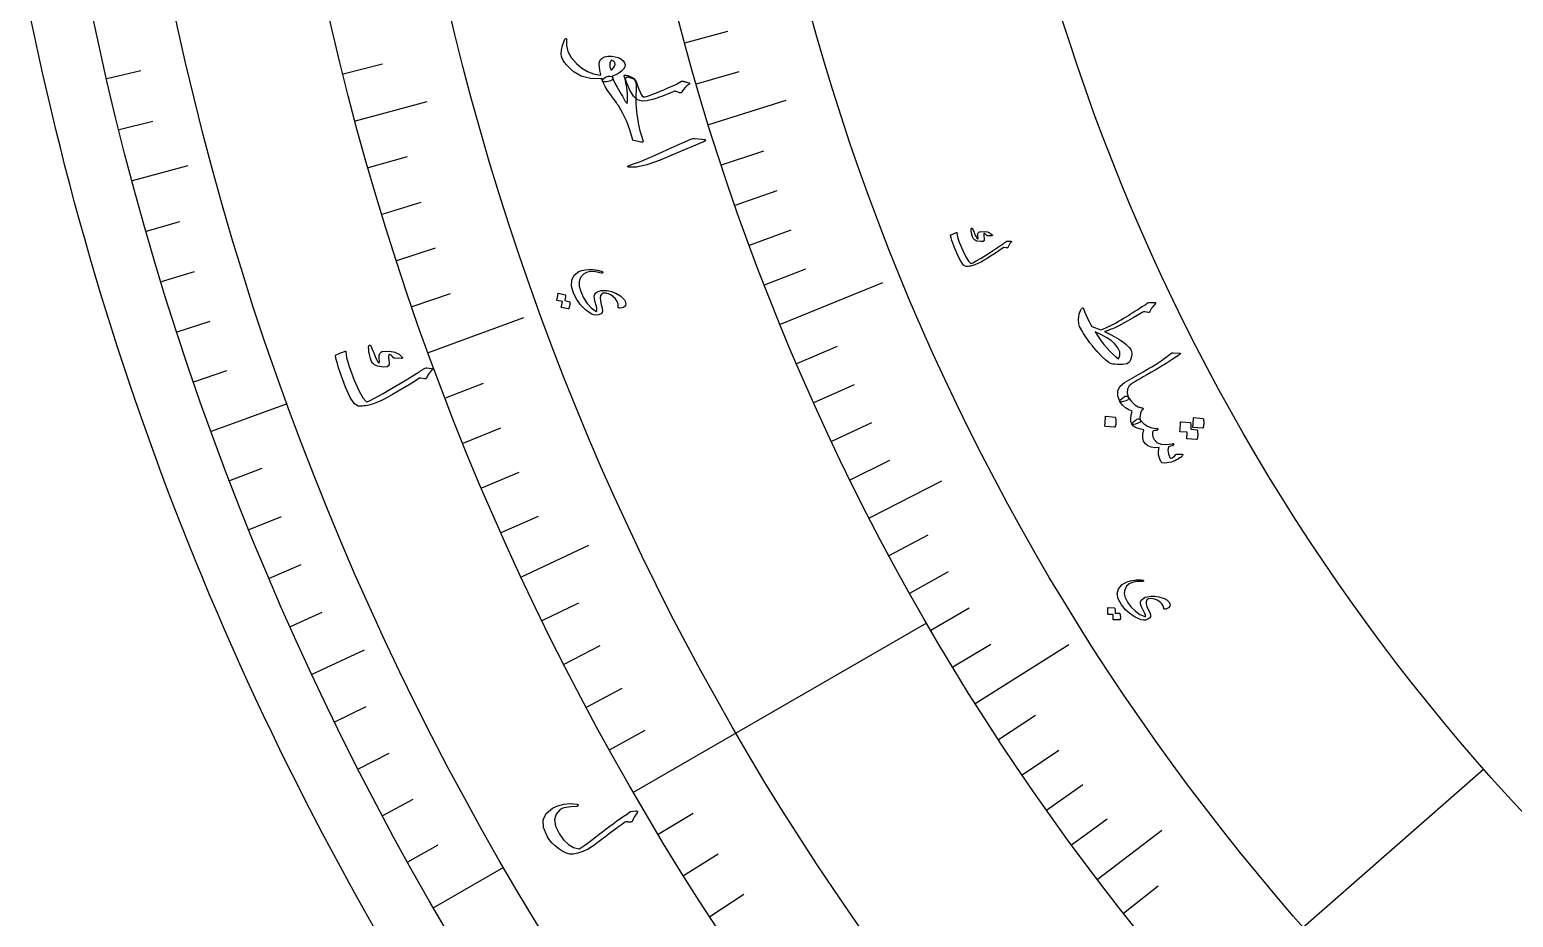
# Model space of a CAD drawing. Header units: millimetres. Extents: x -88 to 88, y -88 to 114.
# Drawn here: x -86.24 to -43.81, y -43.4 to -18.01 of the extents above; entities that cross this region are included whole.
import ezdxf

# ---------------------------------------------------------------- set-up
doc = ezdxf.new("R2010")
doc.units = ezdxf.units.MM
for name, color, linetype in [('CUT_OUTER', 1, 'Continuous'), ('ENGRAVE', 7, 'Continuous'), ('ENGRAVE_FINE', 8, 'Continuous'), ('TEXT', 5, 'Continuous')]:
    doc.layers.add(name, color=color, linetype=linetype)

msp = doc.modelspace()

# ---------------------------------------------------------------- linework, layer by layer
at = {"layer": 'CUT_OUTER'}
msp.add_lwpolyline([(-76.3001, -43.844), (-76.5677, -43.375), (-76.8324, -42.9044), (-77.0942, -42.4322), (-77.3531, -41.9583), (-77.6091, -41.4829), (-77.8621, -41.0059), (-78.1123, -40.5274), (-78.3595, -40.0474), (-78.6037, -39.5658), (-78.845, -39.0827), (-79.0834, -38.5982), (-79.3187, -38.1123), (-79.5511, -37.6248), (-79.7804, -37.136), (-80.0068, -36.6458), (-80.2301, -36.1542), (-80.4505, -35.6612), (-80.6678, -35.1669), (-80.882, -34.6713), (-81.0932, -34.1744), (-81.3014, -33.6761), (-81.5065, -33.1767), (-81.7085, -32.6759), (-81.9075, -32.1739), (-82.1034, -31.6708), (-82.2961, -31.1664), (-82.4858, -30.6608), (-82.6724, -30.1541), (-82.8559, -29.6463), (-83.0362, -29.1374), (-83.2134, -28.6273), (-83.3875, -28.1162), (-83.5585, -27.604), (-83.7263, -27.0908), (-83.8909, -26.5765), (-84.0524, -26.0613), (-84.2107, -25.5451), (-84.3659, -25.0279), (-84.5179, -24.5097), (-84.6667, -23.9907), (-84.8123, -23.4707), (-84.9547, -22.9499), (-85.0939, -22.4282), (-85.2299, -21.9056), (-85.3628, -21.3823), (-85.4923, -20.8581), (-85.6187, -20.3331), (-85.7419, -19.8074), (-85.8618, -19.2809), (-85.9785, -18.7537), (-86.0919, -18.2258), (-86.2021, -17.6972)], dxfattribs=at)
at = {"layer": 'ENGRAVE'}
for points in [[(-76.9263, -20.6123), (-74.8693, -20.0612)], [(-66.8227, -20.7154), (-64.6037, -20.0275)], [(-83.3014, -22.3206), (-81.7077, -21.8935)], [(-64.7729, -26.4362), (-61.8398, -25.2391)], [(-74.8371, -27.2385), (-72.1083, -26.2453)], [(-81.0391, -29.4958), (-78.8684, -28.7058)], [(-62.2268, -31.9723), (-60.1604, -30.9106)], [(-72.1784, -33.6573), (-70.2483, -32.7573)], [(-68.9703, -39.82), (-60.5871, -34.98)], [(-59.2, -37.2794), (-56.5193, -35.5913)], [(-78.16, -36.4466), (-76.6646, -35.7493)], [(-52.6066, -46.1189), (-44.6659, -39.1575)], [(-55.7125, -42.3146), (-53.8624, -40.9094)], [(-74.686, -43.12), (-72.6855, -41.965)]]:
    msp.add_lwpolyline(points, dxfattribs=at)
for radius in [86.24, 86.24, 83.93, 79.64, 79.64, 76.252, 69.96, 69.96, 66.264, 59.4, 59.4]:
    msp.add_circle((0, 0), radius, dxfattribs=at)
at = {"layer": 'ENGRAVE_FINE'}
for points in [[(-67.5009, -18.3855), (-66.2783, -18.0525)], [(-77.2744, -19.2667), (-76.1473, -18.9856)], [(-84.0297, -19.3998), (-83.065, -19.1771)], [(-67.172, -19.5531), (-65.9553, -19.1989)], [(-83.6783, -20.8633), (-82.7177, -20.6238)], [(-76.5549, -21.9518), (-75.4383, -21.6316)], [(-66.453, -21.8722), (-65.2494, -21.476)], [(-66.0632, -23.023), (-64.8665, -22.606)], [(-76.1601, -23.2845), (-75.0493, -22.9449)], [(-82.8992, -23.771), (-81.9476, -23.4981)], [(-65.6531, -24.1676), (-64.4639, -23.7298)], [(-75.7421, -24.6101), (-74.6374, -24.2512)], [(-82.4717, -25.2141), (-81.525, -24.9247)], [(-65.223, -25.3054), (-64.0416, -24.847)], [(-75.3011, -25.9282), (-74.2028, -25.5501)], [(-82.0191, -26.6496), (-81.0776, -26.3437)], [(-64.3029, -27.5596), (-63.1382, -27.0604)], [(-81.5415, -28.077), (-80.6055, -27.7547)], [(-74.3503, -28.5404), (-73.2659, -28.1241)], [(-63.8132, -28.6753), (-62.6574, -28.1559)], [(-63.3039, -29.7829), (-62.1572, -29.2434)], [(-73.8409, -29.8337), (-72.7639, -29.3985)], [(-62.775, -30.882), (-61.638, -30.3226)], [(-80.512, -30.9057), (-79.5877, -30.5509)], [(-73.309, -31.1178), (-72.2397, -30.664)], [(-79.9603, -32.3061), (-79.0424, -31.9352)], [(-72.7548, -32.3925), (-71.6936, -31.92)], [(-61.6593, -33.0534), (-60.5425, -32.4547)], [(-79.3843, -33.6967), (-78.473, -33.3098)], [(-61.0728, -34.1251), (-59.9665, -33.5069)], [(-78.7842, -35.077), (-77.8798, -34.6743)], [(-71.58, -34.9119), (-70.5359, -34.4027)], [(-60.4672, -35.1868), (-59.372, -34.5495)], [(-70.9598, -36.1558), (-69.9248, -35.6284)], [(-59.843, -36.2384), (-58.759, -35.582)], [(-70.3179, -37.3887), (-69.2923, -36.8434)], [(-77.512, -37.8051), (-76.6222, -37.3711)], [(-58.5387, -38.3096), (-57.4784, -37.6157)], [(-69.6547, -38.6102), (-68.6388, -38.0471)], [(-76.8404, -39.1521), (-75.9583, -38.7027)], [(-57.8591, -39.3285), (-56.8111, -38.6161)], [(-57.1614, -40.3358), (-56.126, -39.6052)], [(-76.1454, -40.4872), (-75.2713, -40.0225)], [(-68.2648, -41.0176), (-67.2691, -40.4194)], [(-56.4458, -41.3313), (-55.4233, -40.5827)], [(-75.4272, -41.81), (-74.5613, -41.33)], [(-67.5386, -42.2028), (-66.5535, -41.5872)], [(-66.7917, -43.3751), (-65.8175, -42.7424)], [(-54.9617, -43.2853), (-53.9662, -42.5012)]]:
    msp.add_lwpolyline(points, dxfattribs=at)
at = {"layer": 'TEXT'}
for points in [[(-69.9172, -19.4102), (-70.2065, -19.4072), (-70.4668, -19.3392), (-70.6979, -19.2056), (-70.8993, -19.0063), (-70.9221, -18.977), (-70.9434, -18.9476), (-70.9631, -18.9183), (-70.9813, -18.889), (-70.9977, -18.8598), (-71.012, -18.8311), (-71.0242, -18.8026), (-71.0344, -18.7745), (-71.0433, -18.7001), (-71.0317, -18.5954), (-70.9995, -18.4604), (-70.9465, -18.2955), (-70.9375, -18.277), (-70.9273, -18.2648), (-70.916, -18.259), (-70.9034, -18.2595), (-70.8924, -18.2651), (-70.8856, -18.2745), (-70.8831, -18.2876), (-70.8848, -18.3045), (-70.8935, -18.4638), (-70.8501, -18.6288), (-70.7546, -18.7991), (-70.6071, -18.9742), (-70.454, -19.108), (-70.2891, -19.2079), (-70.1128, -19.2739), (-69.9249, -19.3062), (-69.9192, -19.304), (-69.915, -19.3008), (-69.9124, -19.2968), (-69.9114, -19.2918), (-69.936, -19.1769), (-69.9493, -19.077), (-69.9514, -18.9922), (-69.9423, -18.9225), (-69.915, -18.8631), (-69.8673, -18.8177), (-69.7993, -18.7862), (-69.7109, -18.7685), (-69.6989, -18.7673), (-69.6866, -18.7664), (-69.6739, -18.7658), (-69.661, -18.7656), (-69.6475, -18.7657), (-69.6333, -18.7661), (-69.6184, -18.7666), (-69.6027, -18.7675), (-69.4992, -18.7807), (-69.4094, -18.8063), (-69.3333, -18.8443), (-69.2708, -18.8946), (-69.2284, -18.9519), (-69.2127, -19.0107), (-69.2236, -19.0712), (-69.2612, -19.1335), (-69.3204, -19.1952), (-69.3937, -19.2499), (-69.4813, -19.2977), (-69.583, -19.3385), (-69.5811, -19.3449), (-69.5791, -19.3511), (-69.5769, -19.357), (-69.5745, -19.3626), (-69.5722, -19.3682), (-69.57, -19.3741), (-69.568, -19.3802), (-69.5661, -19.3866), (-69.5646, -19.41), (-69.5739, -19.4311), (-69.5938, -19.4499), (-69.6245, -19.4664), (-69.6596, -19.4795), (-69.6962, -19.4891), (-69.7342, -19.4951), (-69.7736, -19.4975), (-69.8093, -19.4962), (-69.836, -19.491), (-69.8536, -19.482), (-69.8622, -19.4692), (-69.8796, -19.4068), (-69.8856, -19.408), (-69.8939, -19.409), (-69.9044, -19.4097), (-69.9172, -19.4102)], [(-69.596, -19.152), (-69.5458, -19.1013), (-69.514, -19.0522), (-69.5005, -19.0046), (-69.5054, -18.9586), (-69.5195, -18.9341), (-69.5369, -18.9137), (-69.5576, -18.8971), (-69.5816, -18.8846), (-69.5933, -18.8816), (-69.6045, -18.8838), (-69.6152, -18.8911), (-69.6254, -18.9035), (-69.6458, -18.9453), (-69.6527, -18.9996), (-69.646, -19.0666), (-69.6257, -19.1461), (-69.6218, -19.1539), (-69.6155, -19.1574), (-69.607, -19.1568), (-69.596, -19.152)], [(-68.8965, -19.7804), (-68.9038, -19.8666), (-68.9076, -19.9554), (-68.9079, -20.0468), (-68.9047, -20.1407), (-68.8983, -20.2368), (-68.889, -20.3348), (-68.8769, -20.4346), (-68.8619, -20.5362), (-68.8279, -20.7312), (-68.7898, -20.9016), (-68.7477, -21.0475), (-68.7019, -21.1688), (-68.6978, -21.1821), (-68.6976, -21.194), (-68.7015, -21.2044), (-68.7093, -21.2135), (-68.7197, -21.2205), (-68.7314, -21.2248), (-68.7444, -21.2263), (-68.7587, -21.2252), (-68.9597, -21.1808), (-68.9763, -21.1755), (-68.989, -21.1659), (-68.9977, -21.1519), (-69.0024, -21.1337), (-69.0768, -20.8734), (-69.1671, -20.6299), (-69.2735, -20.403), (-69.3963, -20.1924), (-69.4033, -20.1808), (-69.4164, -20.1611), (-69.4355, -20.1335), (-69.4607, -20.0979), (-69.4918, -20.0543), (-69.529, -20.0027), (-69.5722, -19.943), (-69.6213, -19.8753), (-69.7142, -19.7431), (-69.7854, -19.6307), (-69.835, -19.5383), (-69.8631, -19.4659), (-69.8615, -19.4451), (-69.8455, -19.4221), (-69.8153, -19.3969), (-69.7707, -19.3695), (-69.6944, -19.3397), (-69.6354, -19.3328), (-69.5937, -19.3488), (-69.5693, -19.3876), (-69.5449, -19.4501), (-69.5029, -19.5372), (-69.4434, -19.6488), (-69.3661, -19.7848), (-69.3267, -19.8531), (-69.2921, -19.9129), (-69.2623, -19.9642), (-69.2373, -20.0069), (-69.2173, -20.0408), (-69.2022, -20.0659), (-69.1921, -20.082), (-69.1871, -20.0892), (-69.1847, -20.0918), (-69.1826, -20.0941), (-69.1808, -20.096), (-69.1794, -20.0976), (-69.1782, -20.099), (-69.1772, -20.1005), (-69.1764, -20.102), (-69.1759, -20.1036), (-69.1681, -20.1121), (-69.1621, -20.1146), (-69.1579, -20.1109), (-69.1555, -20.1012), (-69.149, -20.0595), (-69.1445, -20.0161), (-69.142, -19.9712), (-69.1415, -19.9246), (-69.1428, -19.8764), (-69.1456, -19.8264), (-69.1499, -19.7747), (-69.1559, -19.7213), (-69.1626, -19.6691), (-69.1704, -19.6178), (-69.1791, -19.5676), (-69.1889, -19.5182), (-69.1998, -19.4703), (-69.2118, -19.4242), (-69.2251, -19.38), (-69.2396, -19.3377), (-69.2413, -19.3261), (-69.2391, -19.3174), (-69.233, -19.3116), (-69.2231, -19.3086), (-69.2039, -19.3091), (-69.1848, -19.311), (-69.1657, -19.3142), (-69.1466, -19.3188), (-69.1273, -19.3243), (-69.1074, -19.3306), (-69.0868, -19.3375), (-69.0656, -19.3451), (-69.0243, -19.3633), (-68.9908, -19.3836), (-68.9649, -19.4061), (-68.9468, -19.4307), (-68.9178, -19.4977), (-68.8998, -19.5783), (-68.8927, -19.6725), (-68.8965, -19.7804)], [(-68.6022, -19.9229), (-68.511, -19.8887), (-68.4154, -19.8517), (-68.3152, -19.8118), (-68.2106, -19.7692), (-68.1012, -19.7235), (-67.9866, -19.6744), (-67.8669, -19.622), (-67.7419, -19.5661), (-67.6199, -19.4896), (-67.6025, -19.4841), (-67.5853, -19.4813), (-67.5682, -19.4811), (-67.5513, -19.4835), (-67.5424, -19.4854), (-67.5306, -19.4883), (-67.5158, -19.4923), (-67.4981, -19.4974), (-67.4772, -19.5033), (-67.4532, -19.5098), (-67.4259, -19.5168), (-67.3953, -19.5243), (-67.3852, -19.5272), (-67.3773, -19.532), (-67.3714, -19.5386), (-67.3676, -19.5472), (-67.3671, -19.555), (-67.3702, -19.5625), (-67.3768, -19.5698), (-67.3871, -19.5769), (-67.4446, -19.6172), (-67.4976, -19.6657), (-67.5459, -19.7224), (-67.5896, -19.7873), (-67.6023, -19.8042), (-67.6172, -19.8135), (-67.6343, -19.8153), (-67.6535, -19.8095), (-67.7671, -19.7702), (-67.7802, -19.7682), (-67.7964, -19.7692), (-67.8157, -19.7733), (-67.838, -19.7805), (-68.145, -19.9087), (-68.3958, -19.9972), (-68.5906, -20.0458), (-68.7293, -20.0544), (-68.8564, -20.0112), (-68.9737, -19.9061), (-69.0808, -19.7389), (-69.1773, -19.5097), (-69.1972, -19.4201), (-69.1817, -19.3689), (-69.131, -19.356), (-69.0449, -19.3813), (-69.033, -19.3866), (-69.0214, -19.3918), (-69.01, -19.3968), (-68.9989, -19.4016), (-68.988, -19.4063), (-68.9774, -19.4109), (-68.9671, -19.4153), (-68.957, -19.4196), (-68.9368, -19.4314), (-68.9201, -19.4476), (-68.907, -19.4684), (-68.8975, -19.4937), (-68.8608, -19.6087), (-68.8239, -19.7088), (-68.7867, -19.7939), (-68.7494, -19.8641), (-68.7211, -19.9017), (-68.6872, -19.924), (-68.6476, -19.931), (-68.6022, -19.9229)], [(-67.0063, -21.1369), (-66.9372, -21.1481), (-66.9086, -21.1657), (-66.9206, -21.1896), (-66.973, -21.2198), (-67.7387, -21.543), (-68.2088, -21.7408), (-68.5923, -21.8739), (-68.8894, -21.9417), (-69.1001, -21.9438), (-69.1192, -21.938), (-69.1307, -21.9311), (-69.1345, -21.9232), (-69.1307, -21.9142), (-69.1231, -21.9055), (-69.1121, -21.8975), (-69.0977, -21.8903), (-69.0801, -21.8838), (-68.9406, -21.8397), (-68.7947, -21.7863), (-68.6424, -21.7239), (-68.4837, -21.6524), (-68.4419, -21.6346), (-68.3296, -21.5852), (-68.1465, -21.5042), (-67.8928, -21.392), (-67.3315, -21.1386), (-67.301, -21.1273), (-67.2719, -21.1199), (-67.2442, -21.1164), (-67.218, -21.1169)], [(-58.7095, -23.882), (-58.7085, -23.8856), (-58.7087, -23.8891), (-58.71, -23.8925), (-58.7124, -23.8959), (-58.715, -23.8978), (-58.718, -23.8992), (-58.7214, -23.9004), (-58.7253, -23.9011), (-58.8384, -23.9026), (-58.8502, -23.9019), (-58.8598, -23.9001), (-58.8671, -23.8971), (-58.8723, -23.893), (-58.8882, -23.8727), (-58.9047, -23.8567), (-58.9219, -23.845), (-58.9398, -23.8375), (-58.9475, -23.8377), (-58.9533, -23.844), (-58.9571, -23.8564), (-58.9589, -23.875), (-58.9584, -23.8867), (-58.9574, -23.8986), (-58.9561, -23.9107), (-58.9544, -23.9231), (-58.9523, -23.9359), (-58.9498, -23.9492), (-58.9467, -23.9629), (-58.9432, -23.9771), (-58.9438, -24.0313), (-58.9777, -24.0624), (-59.0448, -24.0704), (-59.1454, -24.055), (-59.1775, -24.0449), (-59.2042, -24.033), (-59.2254, -24.0194), (-59.2411, -24.0042), (-59.2536, -23.9855), (-59.2667, -23.958), (-59.2805, -23.9216), (-59.2948, -23.8764), (-59.3016, -23.8532), (-59.3073, -23.8308), (-59.3118, -23.8092), (-59.3151, -23.7886), (-59.3176, -23.7689), (-59.3197, -23.7504), (-59.3213, -23.7331), (-59.3224, -23.7169), (-59.321, -23.7061), (-59.3179, -23.6975), (-59.313, -23.6912), (-59.3065, -23.6871), (-59.2988, -23.6853), (-59.2922, -23.6867), (-59.2868, -23.6912), (-59.2826, -23.6988), (-59.2706, -23.7237), (-59.2575, -23.7521), (-59.2432, -23.7841), (-59.2277, -23.8196), (-59.1988, -23.8857), (-59.1737, -23.9363), (-59.1523, -23.9714), (-59.1349, -23.991), (-59.1315, -23.9931), (-59.128, -23.9936), (-59.1243, -23.9923), (-59.1205, -23.9895), (-59.1185, -23.9868), (-59.1173, -23.9828), (-59.1169, -23.9776), (-59.1173, -23.9711), (-59.1259, -23.9127), (-59.1284, -23.8879), (-59.1278, -23.8656), (-59.124, -23.8457), (-59.1171, -23.8283), (-59.1073, -23.812), (-59.0954, -23.7998), (-59.0812, -23.7919), (-59.0648, -23.788), (-58.9472, -23.7794), (-58.8488, -23.7922), (-58.7696, -23.8264), (-58.7095, -23.882)], [(-58.1778, -24.0889), (-58.1933, -24.1072), (-58.2075, -24.1255), (-58.2205, -24.1439), (-58.2323, -24.1623), (-58.2429, -24.1808), (-58.2521, -24.1995), (-58.26, -24.2186), (-58.2666, -24.2378), (-58.2713, -24.2462), (-58.2787, -24.2513), (-58.2887, -24.2534), (-58.3014, -24.2523), (-58.37, -24.2427), (-58.3773, -24.242), (-58.3833, -24.2418), (-58.388, -24.2422), (-58.3914, -24.2431), (-58.5278, -24.3347), (-58.6514, -24.4166), (-58.7623, -24.4888), (-58.8604, -24.5512), (-58.9457, -24.6036), (-59.0181, -24.6459), (-59.0777, -24.6781), (-59.1245, -24.7), (-59.2143, -24.7376), (-59.2435, -24.7479), (-59.2733, -24.7568), (-59.3038, -24.7644), (-59.3351, -24.7707), (-59.367, -24.7756), (-59.3998, -24.7789), (-59.4333, -24.7806), (-59.4676, -24.7807), (-59.5342, -24.7432), (-59.6144, -24.633), (-59.708, -24.4497), (-59.8141, -24.1932), (-59.8438, -24.1117), (-59.8691, -24.0355), (-59.89, -23.9645), (-59.9067, -23.8988), (-59.9065, -23.8922), (-59.9045, -23.8867), (-59.9008, -23.8824), (-59.8952, -23.8792), (-59.8676, -23.8663), (-59.8424, -23.8547), (-59.8196, -23.8444), (-59.7992, -23.8356), (-59.781, -23.828), (-59.7647, -23.8215), (-59.7504, -23.8163), (-59.738, -23.8122), (-59.7308, -23.8103), (-59.7261, -23.8112), (-59.7236, -23.8149), (-59.7236, -23.8215), (-59.7193, -23.8699), (-59.7066, -23.9295), (-59.6853, -24.0001), (-59.6555, -24.0818), (-59.5577, -24.3224), (-59.4692, -24.5056), (-59.3906, -24.6317), (-59.3223, -24.7007), (-59.2665, -24.6773), (-59.1698, -24.6237), (-59.032, -24.54), (-58.8532, -24.4263), (-58.6747, -24.3111), (-58.5398, -24.2235), (-58.4487, -24.1634), (-58.4014, -24.1307), (-58.3886, -24.1213), (-58.3766, -24.1125), (-58.3655, -24.1043), (-58.3552, -24.0968), (-58.3458, -24.0899), (-58.3375, -24.0836), (-58.3302, -24.0781), (-58.324, -24.0733), (-58.31, -24.0639), (-58.2956, -24.0574), (-58.2808, -24.0539), (-58.2656, -24.0534), (-58.1816, -24.0589), (-58.1757, -24.0597), (-58.1714, -24.0615), (-58.1685, -24.0641), (-58.1672, -24.0677), (-58.1679, -24.073), (-58.1698, -24.0783), (-58.1731, -24.0836), (-58.1778, -24.0889)], [(-69.4068, -25.9322), (-69.4093, -25.8579), (-69.4358, -25.7838), (-69.4864, -25.7098), (-69.561, -25.636), (-69.6216, -25.594), (-69.6864, -25.5642), (-69.7554, -25.5466), (-69.8286, -25.5412), (-69.8422, -25.543), (-69.8554, -25.5475), (-69.8682, -25.5548), (-69.8805, -25.5648), (-69.9124, -25.6135), (-69.9254, -25.6804), (-69.9195, -25.7655), (-69.8945, -25.8687), (-69.8686, -25.9702), (-69.8611, -26.0481), (-69.8718, -26.1025), (-69.901, -26.1333), (-69.975, -26.1631), (-70.0471, -26.1732), (-70.1172, -26.1634), (-70.1854, -26.1338), (-70.3466, -26.0186), (-70.484, -25.8826), (-70.5973, -25.726), (-70.6864, -25.5489), (-70.7453, -25.3417), (-70.7391, -25.1688), (-70.6681, -25.0306), (-70.5326, -24.9272), (-70.4496, -24.8946), (-70.3541, -24.8746), (-70.2461, -24.8669), (-70.1256, -24.8716), (-70.0911, -24.8758), (-70.0574, -24.8807), (-70.0247, -24.8864), (-69.9928, -24.8928), (-69.9617, -24.9001), (-69.9311, -24.9082), (-69.901, -24.9173), (-69.8715, -24.9273), (-69.8585, -24.9336), (-69.8515, -24.941), (-69.8505, -24.9493), (-69.8556, -24.9587), (-69.8636, -24.9657), (-69.8725, -24.9699), (-69.8824, -24.9713), (-69.8934, -24.9699), (-70.06, -24.9339), (-70.2009, -24.9273), (-70.3162, -24.9505), (-70.4058, -25.0036), (-70.4856, -25.1005), (-70.5252, -25.2155), (-70.5246, -25.3484), (-70.4836, -25.4991), (-70.4007, -25.6812), (-70.3009, -25.8359), (-70.1842, -25.9631), (-70.051, -26.0626), (-70.0409, -26.0678), (-70.0326, -26.0681), (-70.0262, -26.0635), (-70.0215, -26.054), (-70.0185, -26.0214), (-70.0251, -25.9692), (-70.0412, -25.8974), (-70.0667, -25.806), (-70.0889, -25.7117), (-70.0934, -25.6351), (-70.0802, -25.5764), (-70.0494, -25.5356), (-70.0065, -25.5062), (-69.958, -25.4848), (-69.9041, -25.4712), (-69.8446, -25.4656), (-69.7213, -25.4724), (-69.5999, -25.4999), (-69.4806, -25.5479), (-69.3632, -25.6164), (-69.3343, -25.6355), (-69.3083, -25.6547), (-69.2851, -25.674), (-69.2647, -25.6936), (-69.2471, -25.7131), (-69.2322, -25.7325), (-69.22, -25.7517), (-69.2104, -25.7707), (-69.1887, -25.851), (-69.2051, -25.9114), (-69.2596, -25.9518), (-69.3521, -25.9723), (-69.3793, -25.9717), (-69.3975, -25.9648), (-69.4067, -25.9517), (-69.4068, -25.9322)], [(-70.803, -25.7914), (-70.7995, -25.7931), (-70.7966, -25.7962), (-70.7944, -25.8007), (-70.7928, -25.8066), (-70.7929, -25.8298), (-70.794, -25.8527), (-70.7961, -25.8753), (-70.7992, -25.8974), (-70.8034, -25.9194), (-70.8088, -25.9413), (-70.8153, -25.9633), (-70.8229, -25.9852), (-70.826, -25.99), (-70.8299, -25.9931), (-70.8348, -25.9945), (-70.8406, -25.9941), (-71.0333, -25.9511), (-71.0363, -25.9491), (-71.0378, -25.945), (-71.0377, -25.9389), (-71.0361, -25.9308), (-71.0339, -25.9248), (-71.0315, -25.9155), (-71.0286, -25.9027), (-71.0254, -25.8866), (-71.0217, -25.8669), (-71.0175, -25.8435), (-71.0128, -25.8164), (-71.0075, -25.7855), (-71.1576, -25.75), (-71.1626, -25.7477), (-71.1652, -25.7433), (-71.1654, -25.7369), (-71.1631, -25.7283), (-71.1611, -25.721), (-71.1583, -25.7095), (-71.1546, -25.6938), (-71.1502, -25.674), (-71.145, -25.6498), (-71.1391, -25.6209), (-71.1326, -25.5874), (-71.1254, -25.5493), (-71.1235, -25.5449), (-71.1209, -25.5423), (-71.1177, -25.5416), (-71.1138, -25.5427), (-70.9268, -25.591), (-70.9233, -25.5927), (-70.9204, -25.5958), (-70.9182, -25.6003), (-70.9167, -25.6062), (-70.916, -25.6257), (-70.9163, -25.645), (-70.9178, -25.6641), (-70.9203, -25.683), (-70.9238, -25.7017), (-70.9281, -25.7201), (-70.9332, -25.7382), (-70.9392, -25.756)], [(-54.234, -25.8126), (-54.1988, -25.8111), (-54.1675, -25.81), (-54.1403, -25.8091), (-54.1171, -25.8084), (-54.0981, -25.808), (-54.0836, -25.8077), (-54.0735, -25.8076), (-54.068, -25.8075), (-54.06, -25.8092), (-54.0532, -25.8126), (-54.0476, -25.8177), (-54.0433, -25.8247), (-54.0414, -25.8312), (-54.042, -25.8378), (-54.0451, -25.8443), (-54.0506, -25.8507), (-54.0783, -25.8809), (-54.1026, -25.9078), (-54.1235, -25.9315), (-54.141, -25.952), (-54.148, -25.9623), (-54.1553, -25.9738), (-54.1629, -25.9864), (-54.1707, -26.0002), (-54.1788, -26.0152), (-54.187, -26.0318), (-54.1953, -26.0498), (-54.2037, -26.0693), (-54.2145, -26.0842), (-54.2275, -26.0937), (-54.2427, -26.0978), (-54.2601, -26.0964), (-54.3513, -26.0787), (-54.3654, -26.0772), (-54.3788, -26.0781), (-54.3914, -26.0816), (-54.4033, -26.0874), (-54.6867, -26.2551), (-54.9183, -26.3868), (-55.0983, -26.4823), (-55.2267, -26.5416), (-55.2757, -26.5617), (-55.3205, -26.5796), (-55.3612, -26.5954), (-55.3978, -26.6089), (-55.4304, -26.6204), (-55.4592, -26.6298), (-55.4843, -26.6372), (-55.5056, -26.6425), (-55.4055, -26.6933), (-55.3143, -26.741), (-55.2319, -26.7855), (-55.1583, -26.8269), (-55.0935, -26.8651), (-55.0374, -26.8997), (-54.99, -26.931), (-54.9513, -26.9587), (-54.8882, -27.011), (-54.834, -27.0621), (-54.7885, -27.1121), (-54.7518, -27.161), (-54.7368, -27.1891), (-54.7274, -27.2217), (-54.7238, -27.2588), (-54.7258, -27.3003), (-54.7395, -27.3875), (-54.76, -27.4567), (-54.7875, -27.5079), (-54.8219, -27.541), (-54.8678, -27.563), (-54.9242, -27.5782), (-54.9911, -27.5865), (-55.0685, -27.588), (-55.1466, -27.5854), (-55.2132, -27.5802), (-55.268, -27.5725), (-55.3112, -27.5623), (-55.3758, -27.5291), (-55.464, -27.4608), (-55.5757, -27.357), (-55.7107, -27.2175), (-55.7824, -27.1379), (-55.8518, -27.0551), (-55.9188, -26.9692), (-55.9834, -26.8802), (-56.0455, -26.7884), (-56.1052, -26.6944), (-56.1624, -26.5982), (-56.2172, -26.4997), (-56.2273, -26.459), (-56.2351, -26.4195), (-56.2407, -26.3813), (-56.2441, -26.3443), (-56.2453, -26.3083), (-56.2446, -26.2728), (-56.242, -26.2379), (-56.2375, -26.2035), (-56.2254, -26.1413), (-56.2095, -26.0869), (-56.19, -26.0405), (-56.1668, -26.0018), (-56.1446, -25.9763), (-56.1264, -25.965), (-56.1123, -25.9679), (-56.1023, -25.9852), (-56.0847, -26.0388), (-56.0637, -26.0957), (-56.0393, -26.1557), (-56.0115, -26.2189), (-55.9803, -26.2852), (-55.9457, -26.3547), (-55.9076, -26.4274), (-55.8661, -26.5031), (-55.6062, -26.598), (-55.5344, -26.5677), (-55.4627, -26.5356), (-55.391, -26.5016), (-55.3193, -26.4657), (-55.2474, -26.4282), (-55.1751, -26.389), (-55.1024, -26.3481), (-55.0291, -26.3056), (-54.957, -26.2628), (-54.8876, -26.2208), (-54.8208, -26.1797), (-54.7567, -26.1395), (-54.6949, -26.1005), (-54.6352, -26.0628), (-54.5774, -26.0266), (-54.5217, -25.9917), (-54.4702, -25.9593), (-54.425, -25.9306), (-54.3861, -25.9055), (-54.3535, -25.884), (-54.327, -25.8661), (-54.3066, -25.8516), (-54.2921, -25.8406), (-54.2837, -25.833), (-54.2734, -25.8259), (-54.2617, -25.8202), (-54.2486, -25.8157), (-54.234, -25.8126)], [(-55.2167, -26.9861), (-55.3102, -26.9035), (-55.4338, -26.8207), (-55.5875, -26.7375), (-55.7712, -26.6537), (-55.6895, -26.7813), (-55.607, -26.8999), (-55.5237, -27.0095), (-55.4397, -27.1101), (-55.3555, -27.2017), (-55.2715, -27.2843), (-55.1878, -27.3579), (-55.1044, -27.4226), (-55.0619, -27.3294), (-55.0665, -27.2258), (-55.1181, -27.1114), (-55.2167, -26.9861)], [(-75.5786, -27.3834), (-75.5773, -27.3892), (-75.5779, -27.3948), (-75.5801, -27.4002), (-75.5842, -27.4054), (-75.5884, -27.4082), (-75.5933, -27.4104), (-75.5989, -27.412), (-75.6051, -27.413), (-75.7859, -27.4084), (-75.8047, -27.4067), (-75.8199, -27.4032), (-75.8315, -27.398), (-75.8395, -27.3911), (-75.8636, -27.3578), (-75.889, -27.3313), (-75.9158, -27.3115), (-75.9439, -27.2984), (-75.9562, -27.2983), (-75.9658, -27.308), (-75.9727, -27.3276), (-75.9769, -27.3571), (-75.9767, -27.3757), (-75.9759, -27.3948), (-75.9746, -27.4143), (-75.9727, -27.4342), (-75.9702, -27.4547), (-75.9669, -27.476), (-75.9629, -27.4981), (-75.9582, -27.5209), (-75.9625, -27.6075), (-76.0186, -27.6551), (-76.1265, -27.6637), (-76.2862, -27.6331), (-76.337, -27.6149), (-76.3788, -27.5943), (-76.4119, -27.5713), (-76.436, -27.5459), (-76.4548, -27.5153), (-76.4741, -27.4705), (-76.4938, -27.4116), (-76.5138, -27.3385), (-76.5232, -27.3009), (-76.5308, -27.2648), (-76.5366, -27.2301), (-76.5406, -27.1969), (-76.5434, -27.1653), (-76.5455, -27.1356), (-76.5469, -27.1078), (-76.5477, -27.0819), (-76.5447, -27.0647), (-76.5391, -27.0512), (-76.531, -27.0414), (-76.5203, -27.0353), (-76.5078, -27.033), (-76.4974, -27.0356), (-76.4891, -27.0431), (-76.4828, -27.0556), (-76.4653, -27.0961), (-76.4461, -27.1423), (-76.4254, -27.1943), (-76.4029, -27.2519), (-76.3609, -27.3594), (-76.324, -27.4418), (-76.2921, -27.4991), (-76.2655, -27.5315), (-76.2602, -27.535), (-76.2546, -27.5359), (-76.2486, -27.5342), (-76.2424, -27.5299), (-76.239, -27.5257), (-76.2368, -27.5195), (-76.2358, -27.5111), (-76.236, -27.5007), (-76.2461, -27.407), (-76.2485, -27.3673), (-76.2461, -27.3316), (-76.2388, -27.3001), (-76.2267, -27.2727), (-76.21, -27.2473), (-76.1901, -27.2287), (-76.1669, -27.2168), (-76.1404, -27.2118), (-75.952, -27.2053), (-75.7955, -27.2318), (-75.6711, -27.2911), (-75.5786, -27.3834)], [(-74.7419, -27.7442), (-74.7678, -27.7724), (-74.7917, -27.8008), (-74.8136, -27.8293), (-74.8336, -27.8578), (-74.8516, -27.8867), (-74.8675, -27.9161), (-74.8813, -27.946), (-74.893, -27.9763), (-74.901, -27.9893), (-74.9132, -27.9971), (-74.9293, -27.9999), (-74.9495, -27.9974), (-75.0585, -27.9782), (-75.0701, -27.9767), (-75.0797, -27.9761), (-75.0872, -27.9764), (-75.0927, -27.9776), (-75.3163, -28.1158), (-75.5188, -28.2394), (-75.7004, -28.3483), (-75.8609, -28.4423), (-76.0003, -28.5212), (-76.1186, -28.5846), (-76.2158, -28.6325), (-76.2918, -28.6649), (-76.4376, -28.7197), (-76.4849, -28.7345), (-76.5331, -28.747), (-76.5823, -28.7575), (-76.6326, -28.7657), (-76.684, -28.7716), (-76.7366, -28.7749), (-76.7903, -28.7756), (-76.8452, -28.7738), (-76.9495, -28.7099), (-77.0713, -28.5286), (-77.21, -28.2295), (-77.364, -27.8123), (-77.4064, -27.6799), (-77.442, -27.5562), (-77.4711, -27.4413), (-77.4934, -27.335), (-77.4928, -27.3244), (-77.4893, -27.3157), (-77.483, -27.309), (-77.4739, -27.3044), (-77.429, -27.2854), (-77.3879, -27.2686), (-77.3508, -27.2537), (-77.3176, -27.2408), (-77.288, -27.2299), (-77.2615, -27.2206), (-77.2383, -27.2132), (-77.2181, -27.2075), (-77.2066, -27.2049), (-77.1991, -27.2066), (-77.1954, -27.2128), (-77.1957, -27.2232), (-77.1921, -27.301), (-77.1755, -27.3971), (-77.146, -27.5114), (-77.1035, -27.644), (-76.962, -28.035), (-76.8316, -28.3336), (-76.7134, -28.54), (-76.6081, -28.6544), (-76.5176, -28.6203), (-76.3597, -28.5403), (-76.1346, -28.4145), (-75.8419, -28.2433), (-75.5496, -28.0697), (-75.3288, -27.9378), (-75.1795, -27.8473), (-75.1018, -27.7979), (-75.0808, -27.7837), (-75.0611, -27.7704), (-75.0428, -27.758), (-75.0258, -27.7465), (-75.0104, -27.7361), (-74.9968, -27.7266), (-74.9848, -27.7183), (-74.9746, -27.711), (-74.9517, -27.6967), (-74.9283, -27.6872), (-74.9044, -27.6825), (-74.88, -27.6826), (-74.7462, -27.6961), (-74.7369, -27.6978), (-74.73, -27.7008), (-74.7256, -27.7052), (-74.7237, -27.7109), (-74.7251, -27.7193), (-74.7286, -27.7276), (-74.7342, -27.7359), (-74.7419, -27.7442)], [(-53.3598, -27.2613), (-53.3493, -27.2623), (-53.3416, -27.2643), (-53.3367, -27.2673), (-53.3346, -27.2713), (-53.3349, -27.2792), (-53.3426, -27.2901), (-53.3575, -27.3038), (-53.3797, -27.3205), (-53.567, -27.4433), (-53.7411, -27.5548), (-53.9024, -27.6548), (-54.0507, -27.7432), (-54.1785, -27.8168), (-54.293, -27.883), (-54.3942, -27.9417), (-54.482, -27.993), (-54.5565, -28.0366), (-54.6179, -28.0724), (-54.6661, -28.1005), (-54.7012, -28.1207), (-54.7968, -28.1996), (-54.8491, -28.2925), (-54.858, -28.3994), (-54.8234, -28.5202), (-54.8155, -28.5547), (-54.8239, -28.5838), (-54.8486, -28.6074), (-54.8895, -28.6256), (-54.9585, -28.6457), (-55.0101, -28.6555), (-55.0444, -28.6549), (-55.0614, -28.644), (-55.1213, -28.4791), (-55.1194, -28.334), (-55.0558, -28.209), (-54.9307, -28.1042), (-54.8656, -28.0645), (-54.8, -28.0252), (-54.734, -27.9863), (-54.6675, -27.9478), (-54.6008, -27.9096), (-54.5337, -27.8715), (-54.4665, -27.8335), (-54.3989, -27.7956), (-54.27, -27.7235), (-54.1551, -27.6561), (-54.0544, -27.5935), (-53.9677, -27.5357), (-53.8857, -27.4778), (-53.7988, -27.415), (-53.7071, -27.3474), (-53.6105, -27.2749), (-53.5926, -27.2627), (-53.575, -27.2543), (-53.5574, -27.2497), (-53.5401, -27.2489)], [(-54.4824, -29.1664), (-54.4779, -29.191), (-54.4767, -29.2101), (-54.4789, -29.2238), (-54.4844, -29.2321), (-54.4952, -29.2404), (-54.5092, -29.2488), (-54.5267, -29.2573), (-54.5474, -29.2659), (-54.6161, -29.2897), (-54.6675, -29.3022), (-54.7018, -29.3033), (-54.7189, -29.293), (-54.7471, -29.2161), (-54.7552, -29.1284), (-54.7431, -29.0301), (-54.7107, -28.9213), (-54.8112, -28.887), (-54.9032, -28.8293), (-54.9866, -28.7483), (-55.0614, -28.644), (-55.0652, -28.6306), (-55.0629, -28.6169), (-55.0544, -28.6029), (-55.0398, -28.5887), (-54.9397, -28.5097), (-54.9285, -28.501), (-54.9146, -28.495), (-54.898, -28.4919), (-54.8786, -28.4915), (-54.8622, -28.4942), (-54.8475, -28.4998), (-54.8345, -28.5085), (-54.8234, -28.5202), (-54.7337, -28.6439), (-54.6403, -28.7352), (-54.5436, -28.7941), (-54.4436, -28.8206), (-54.4305, -28.823), (-54.4194, -28.8281), (-54.4102, -28.8359), (-54.403, -28.8464), (-54.399, -28.8575), (-54.3995, -28.8673), (-54.4045, -28.8757), (-54.4141, -28.8827), (-54.4238, -28.8883), (-54.4318, -28.8938), (-54.4382, -28.8993), (-54.4429, -28.9047), (-54.4724, -28.9773), (-54.4889, -29.0452), (-54.4922, -29.1082), (-54.4824, -29.1664)], [(-55.2019, -29.0954), (-55.1968, -29.097), (-55.1924, -29.1007), (-55.1885, -29.1063), (-55.1853, -29.114), (-55.1786, -29.177), (-55.178, -29.2394), (-55.1836, -29.3012), (-55.1953, -29.3625), (-55.1984, -29.3695), (-55.2027, -29.3741), (-55.2082, -29.3764), (-55.215, -29.3764), (-55.4819, -29.3565), (-55.4892, -29.3543), (-55.4936, -29.3489), (-55.495, -29.3402), (-55.4935, -29.3282), (-55.4923, -29.3179), (-55.4907, -29.3018), (-55.4887, -29.2799), (-55.4864, -29.2523), (-55.484, -29.2186), (-55.4815, -29.1785), (-55.479, -29.1319), (-55.4765, -29.079), (-55.4754, -29.0715), (-55.4728, -29.0667), (-55.4689, -29.0647), (-55.4635, -29.0653)], [(-53.2761, -30.1524), (-53.269, -30.1558), (-53.2666, -30.1632), (-53.2688, -30.1744), (-53.2756, -30.1896), (-53.2902, -30.21), (-53.3144, -30.2329), (-53.3484, -30.2584), (-53.3921, -30.2863), (-53.4428, -30.3162), (-53.4943, -30.3418), (-53.5465, -30.363), (-53.5994, -30.3799), (-53.7079, -30.4032), (-53.7922, -30.4084), (-53.8525, -30.3955), (-53.8887, -30.3648), (-53.9351, -30.2698), (-53.9588, -30.1713), (-53.9601, -30.0693), (-53.9388, -29.964), (-54.0623, -29.9683), (-54.1697, -29.9516), (-54.261, -29.9137), (-54.3362, -29.8548), (-54.3877, -29.7779), (-54.4122, -29.685), (-54.4096, -29.5761), (-54.3797, -29.4514), (-54.5025, -29.43), (-54.6, -29.3964), (-54.6721, -29.3507), (-54.7189, -29.293), (-54.7186, -29.2762), (-54.7035, -29.2524), (-54.6735, -29.2215), (-54.6287, -29.1835), (-54.5809, -29.1528), (-54.5406, -29.1398), (-54.5077, -29.1443), (-54.4824, -29.1664), (-54.3897, -29.2734), (-54.279, -29.3509), (-54.1506, -29.399), (-54.0046, -29.4176), (-53.9966, -29.4186), (-53.9901, -29.4208), (-53.9851, -29.4242), (-53.9815, -29.4288), (-53.9788, -29.4354), (-53.9777, -29.442), (-53.9783, -29.4487), (-53.9806, -29.4555), (-53.9933, -29.4656), (-54.0203, -29.4729), (-54.0616, -29.4774), (-54.1171, -29.4789), (-54.1349, -29.5262), (-54.1349, -29.5848), (-54.1173, -29.6546), (-54.082, -29.7356), (-54.009, -29.8207), (-53.8972, -29.8683), (-53.7469, -29.8785), (-53.5581, -29.8511), (-53.5485, -29.8496), (-53.5409, -29.85), (-53.5351, -29.8523), (-53.5312, -29.8565), (-53.5278, -29.8642), (-53.5262, -29.8716), (-53.5265, -29.8787), (-53.5286, -29.8857), (-53.5333, -29.8925), (-53.5387, -29.8981), (-53.5449, -29.9024), (-53.5518, -29.9054), (-53.6756, -29.9404), (-53.6856, -29.9859), (-53.6889, -30.0357), (-53.6854, -30.09), (-53.6752, -30.1486), (-53.6596, -30.2025), (-53.6416, -30.2401), (-53.6213, -30.2614), (-53.5986, -30.2663), (-53.5731, -30.2577), (-53.5417, -30.2368), (-53.5044, -30.2035), (-53.4612, -30.158), (-53.4449, -30.1524), (-53.4086, -30.1497), (-53.3523, -30.1497), (-53.2761, -30.1524)], [(-52.8647, -29.4545), (-52.8596, -29.4559), (-52.8552, -29.4593), (-52.8513, -29.4647), (-52.848, -29.4721), (-52.8436, -29.5027), (-52.8405, -29.533), (-52.8389, -29.563), (-52.8386, -29.5928), (-52.8398, -29.6227), (-52.8426, -29.6527), (-52.847, -29.6831), (-52.8529, -29.7136), (-52.856, -29.7207), (-52.8607, -29.7256), (-52.8669, -29.7285), (-52.8748, -29.7293), (-53.1415, -29.7168), (-53.146, -29.7149), (-53.1488, -29.7099), (-53.1499, -29.7019), (-53.1493, -29.6908), (-53.1487, -29.6834), (-53.1479, -29.6718), (-53.1468, -29.6561), (-53.1455, -29.6363), (-53.1441, -29.6124), (-53.1428, -29.5846), (-53.1415, -29.5528), (-53.1403, -29.517), (-53.3363, -29.5077), (-53.3424, -29.5051), (-53.3459, -29.4995), (-53.3469, -29.4908), (-53.3454, -29.4789), (-53.3442, -29.4688), (-53.3427, -29.453), (-53.3409, -29.4316), (-53.3388, -29.4045), (-53.3366, -29.3715), (-53.3344, -29.3322), (-53.3322, -29.2866), (-53.3301, -29.2348), (-53.3284, -29.2286), (-53.3254, -29.2247), (-53.3212, -29.223), (-53.3158, -29.2236), (-53.0583, -29.2465), (-53.0533, -29.2479), (-53.0489, -29.2514), (-53.045, -29.2568), (-53.0418, -29.2642), (-53.0386, -29.2858), (-53.0361, -29.3076), (-53.0341, -29.3295), (-53.0327, -29.3515), (-53.0321, -29.3735), (-53.0326, -29.3955), (-53.0342, -29.4174), (-53.0368, -29.4394)], [(-52.6916, -29.1276), (-52.6865, -29.129), (-52.6821, -29.1324), (-52.6783, -29.1378), (-52.6751, -29.1452), (-52.6708, -29.1756), (-52.6679, -29.2058), (-52.6664, -29.2358), (-52.6663, -29.2655), (-52.6677, -29.2951), (-52.6706, -29.3251), (-52.6751, -29.3553), (-52.6812, -29.3858), (-52.6847, -29.3944), (-52.6893, -29.4003), (-52.695, -29.4035), (-52.7018, -29.4039), (-52.9681, -29.3912), (-52.9742, -29.3887), (-52.9777, -29.3831), (-52.9787, -29.3744), (-52.9771, -29.3626), (-52.9759, -29.3525), (-52.9744, -29.3368), (-52.9726, -29.3155), (-52.9705, -29.2885), (-52.9682, -29.2556), (-52.9659, -29.2165), (-52.9637, -29.1712), (-52.9615, -29.1196), (-52.9604, -29.1123), (-52.9579, -29.1076), (-52.954, -29.1054), (-52.9486, -29.1058)], [(-53.8066, -34.5596), (-53.8231, -34.494), (-53.861, -34.4333), (-53.9201, -34.3774), (-54.0006, -34.3261), (-54.0625, -34.3004), (-54.1258, -34.2864), (-54.1905, -34.284), (-54.2566, -34.2933), (-54.2684, -34.2975), (-54.2792, -34.3041), (-54.2891, -34.313), (-54.2982, -34.3243), (-54.3172, -34.3737), (-54.3159, -34.4357), (-54.2942, -34.5101), (-54.2521, -34.597), (-54.2096, -34.6822), (-54.1879, -34.75), (-54.187, -34.8004), (-54.207, -34.8334), (-54.267, -34.8741), (-54.3291, -34.897), (-54.3933, -34.9018), (-54.4596, -34.8885), (-54.6251, -34.8171), (-54.7733, -34.7227), (-54.9041, -34.6052), (-55.0173, -34.4649), (-55.1095, -34.2919), (-55.1372, -34.1371), (-55.1007, -34.0006), (-55.0001, -33.8827), (-54.9326, -33.8379), (-54.8515, -33.8017), (-54.757, -33.7742), (-54.6491, -33.7553), (-54.6176, -33.7524), (-54.5867, -33.7503), (-54.5565, -33.7491), (-54.527, -33.7487), (-54.4979, -33.7492), (-54.4691, -33.7506), (-54.4407, -33.7528), (-54.4126, -33.756), (-54.3998, -33.7592), (-54.3922, -33.7644), (-54.3897, -33.7716), (-54.3924, -33.7809), (-54.3981, -33.7887), (-54.4053, -33.7941), (-54.4139, -33.7973), (-54.4239, -33.7981), (-54.5788, -33.798), (-54.7053, -33.8193), (-54.8033, -33.862), (-54.8727, -33.9263), (-54.925, -34.0277), (-54.9382, -34.1375), (-54.9121, -34.2556), (-54.8467, -34.3817), (-54.738, -34.5277), (-54.6196, -34.646), (-54.4915, -34.7366), (-54.3539, -34.7994), (-54.3439, -34.8021), (-54.3365, -34.8008), (-54.3317, -34.7954), (-54.3294, -34.7861), (-54.333, -34.7565), (-54.3489, -34.7114), (-54.377, -34.6507), (-54.4173, -34.5744), (-54.4551, -34.4948), (-54.4738, -34.4277), (-54.4734, -34.373), (-54.4539, -34.3307), (-54.4214, -34.2964), (-54.3824, -34.268), (-54.3371, -34.2456), (-54.2854, -34.2292), (-54.1744, -34.2116), (-54.0613, -34.2127), (-53.9461, -34.2324), (-53.8286, -34.2707), (-53.7993, -34.282), (-53.7725, -34.2941), (-53.7481, -34.3068), (-53.7263, -34.3202), (-53.7069, -34.3342), (-53.6899, -34.3485), (-53.6754, -34.3632), (-53.6632, -34.3783), (-53.6285, -34.4455), (-53.6315, -34.5022), (-53.672, -34.5486), (-53.7503, -34.5846), (-53.7746, -34.5893), (-53.7921, -34.5867), (-53.8028, -34.5768), (-53.8066, -34.5596)], [(-55.0744, -34.7028), (-55.0709, -34.7037), (-55.0678, -34.7058), (-55.0649, -34.7094), (-55.0624, -34.7144), (-55.058, -34.7351), (-55.0546, -34.7556), (-55.0521, -34.7761), (-55.0506, -34.7964), (-55.0501, -34.8167), (-55.0506, -34.8372), (-55.0521, -34.858), (-55.0547, -34.879), (-55.0565, -34.8838), (-55.0594, -34.8873), (-55.0635, -34.8895), (-55.0688, -34.8903), (-55.2483, -34.889), (-55.2514, -34.8878), (-55.2535, -34.8845), (-55.2545, -34.879), (-55.2546, -34.8715), (-55.2539, -34.8658), (-55.2535, -34.857), (-55.2534, -34.8451), (-55.2537, -34.8302), (-55.2542, -34.812), (-55.255, -34.7904), (-55.256, -34.7653), (-55.2572, -34.7368), (-55.3974, -34.7341), (-55.4023, -34.733), (-55.4055, -34.7296), (-55.4069, -34.7239), (-55.4065, -34.7158), (-55.4061, -34.7089), (-55.4059, -34.6981), (-55.4056, -34.6835), (-55.4055, -34.665), (-55.4055, -34.6425), (-55.4058, -34.6157), (-55.4065, -34.5847), (-55.4074, -34.5494), (-55.4066, -34.5451), (-55.4048, -34.5423), (-55.4021, -34.5411), (-55.3984, -34.5413), (-55.2229, -34.5484), (-55.2195, -34.5493), (-55.2163, -34.5515), (-55.2135, -34.555), (-55.211, -34.56), (-55.2066, -34.5772), (-55.2032, -34.5944), (-55.2008, -34.6117), (-55.1994, -34.629), (-55.1989, -34.6462), (-55.1992, -34.6634), (-55.2003, -34.6805), (-55.2022, -34.6975)], [(-68.8961, -40.3572), (-68.8849, -40.357), (-68.8754, -40.3595), (-68.8675, -40.3647), (-68.8612, -40.3728), (-68.8576, -40.3824), (-68.8579, -40.3925), (-68.8621, -40.403), (-68.8701, -40.4141), (-68.9183, -40.476), (-68.9569, -40.5346), (-68.986, -40.5898), (-69.0055, -40.6418), (-69.0136, -40.6586), (-69.0275, -40.6701), (-69.0472, -40.6766), (-69.0728, -40.6778), (-69.0861, -40.6768), (-69.0988, -40.6759), (-69.111, -40.6752), (-69.1227, -40.6746), (-69.1336, -40.674), (-69.1437, -40.6733), (-69.1529, -40.6726), (-69.1612, -40.6718), (-69.1759, -40.671), (-69.1916, -40.6734), (-69.2081, -40.679), (-69.2255, -40.6879), (-69.271, -40.7189), (-69.3201, -40.7535), (-69.373, -40.7916), (-69.4295, -40.8333), (-69.4898, -40.8783), (-69.554, -40.9266), (-69.6221, -40.978), (-69.694, -41.0327), (-69.7651, -41.0884), (-69.8322, -41.1402), (-69.8955, -41.1881), (-69.9547, -41.2321), (-70.0102, -41.2725), (-70.0618, -41.3095), (-70.1097, -41.3431), (-70.1538, -41.3733), (-70.2878, -41.4572), (-70.4232, -41.5221), (-70.5602, -41.5679), (-70.6987, -41.5946), (-70.7895, -41.5944), (-70.8878, -41.5693), (-70.9938, -41.5193), (-71.1073, -41.4443), (-71.2169, -41.3551), (-71.3097, -41.2652), (-71.3856, -41.1746), (-71.4447, -41.0836), (-71.5474, -40.8299), (-71.5553, -40.6112), (-71.4687, -40.4278), (-71.2881, -40.2798), (-71.1319, -40.2076), (-70.9636, -40.164), (-70.7833, -40.1489), (-70.5909, -40.1621), (-70.5788, -40.1645), (-70.5696, -40.1691), (-70.5633, -40.1757), (-70.5599, -40.1845), (-70.5583, -40.1949), (-70.5589, -40.2039), (-70.5617, -40.2114), (-70.5667, -40.2175), (-70.5752, -40.2246), (-70.5846, -40.2295), (-70.5948, -40.2321), (-70.6058, -40.2324), (-70.7652, -40.2396), (-70.8952, -40.2557), (-70.9958, -40.2811), (-71.0668, -40.3157), (-71.1883, -40.4458), (-71.2345, -40.6045), (-71.2051, -40.7917), (-71.0999, -41.0071), (-70.9718, -41.182), (-70.8332, -41.3132), (-70.6842, -41.4007), (-70.5252, -41.4444), (-70.4786, -41.4141), (-70.4248, -41.3776), (-70.3639, -41.3347), (-70.2958, -41.2857), (-70.2205, -41.23), (-70.1379, -41.1677), (-70.048, -41.0985), (-69.9507, -41.0225), (-69.8496, -40.9454), (-69.7499, -40.8701), (-69.6514, -40.7964), (-69.5542, -40.7245), (-69.4582, -40.6544), (-69.3633, -40.5864), (-69.2695, -40.5205), (-69.1768, -40.4565), (-69.0898, -40.3912), (-69.0789, -40.3855), (-69.0681, -40.3812), (-69.0573, -40.3783), (-69.0467, -40.3768)]]:
    msp.add_lwpolyline(points, close=True, dxfattribs=at)

doc.saveas('drawing.dxf')
